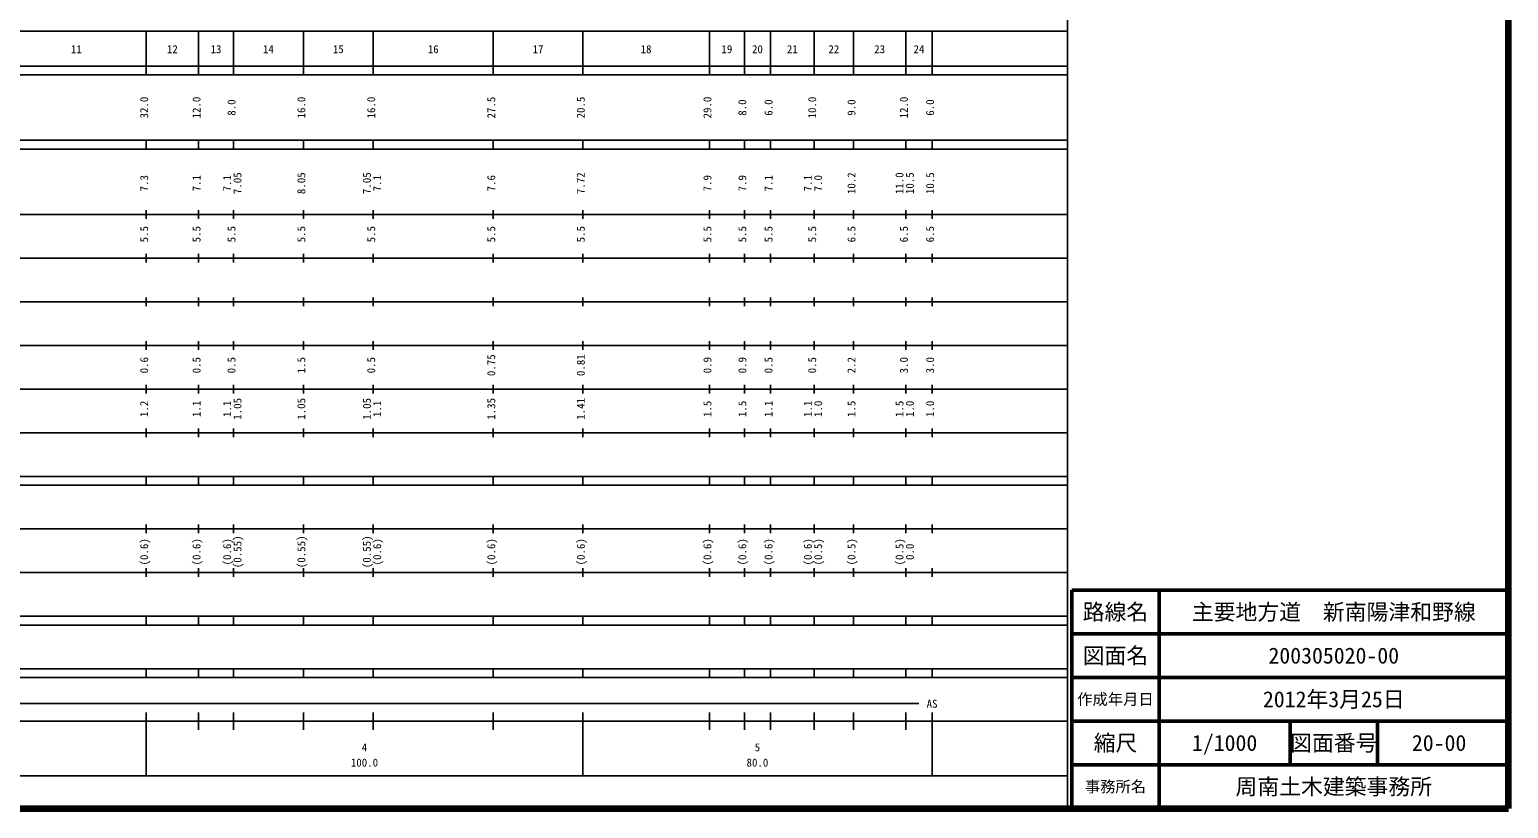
# Model space of a CAD drawing. Units: millimetres on the paper, enlarged 1000 times. Extents: x 40000 to 680000, y 20000 to 380000.
# Drawn here: x 341297 to 680000, y 20000 to 198357 of the extents above; entities that cross this region are included whole.
import ezdxf
from ezdxf.enums import TextEntityAlignment as Align

# ---------------------------------------------------------------- set-up
doc = ezdxf.new("R2010")
doc.units = ezdxf.units.MM
doc.header["$LTSCALE"] = 1000
for name, color, linetype, lineweight in [('M-TTL', 2, 'Continuous', 140), ('M-TTL-BAND', 7, 'Continuous', 25), ('M-TTL-FRAM', 2, 'Continuous', 50), ('M-TTL-LINE', 7, 'Continuous', 50)]:
    doc.layers.add(name, color=color, linetype=linetype, lineweight=lineweight)
doc.layers.add('M-TTL-TXT', color=7, linetype='Continuous')
doc.styles.add('ＭＳ ゴシック', font='')
doc.styles.get('ＭＳ ゴシック').set_extended_font_data('MS Gothic')

msp = doc.modelspace()

# ---------------------------------------------------------------- linework, layer by layer
at = {"layer": 'M-TTL'}
for p, q in [((680000, 20000), (680000, 380000)), ((40000, 20000), (680000, 20000))]:
    msp.add_line(p, q, dxfattribs=at)
at = {"layer": 'M-TTL-BAND'}
for p, q in [((579000, 20000), (579000, 370000)), ((68000, 198000), (579000, 198000)), ((368000, 188000), (368000, 198000)), ((380000, 188000), (380000, 198000)), ((388000, 188000), (388000, 198000)), ((404000, 188000), (404000, 198000)), ((420000, 188000), (420000, 198000)), ((447500, 188000), (447500, 198000)), ((468000, 188000), (468000, 198000)), ((497000, 188000), (497000, 198000)), ((505000, 188000), (505000, 198000)), ((511000, 188000), (511000, 198000)), ((521000, 188000), (521000, 198000)), ((530000, 188000), (530000, 198000)), ((542000, 188000), (542000, 198000)), ((548000, 188000), (548000, 198000)), ((40000, 190000), (579000, 190000)), ((40000, 188000), (579000, 188000)), ((40000, 173000), (579000, 173000)), ((368000, 171000), (368000, 173000)), ((380000, 171000), (380000, 173000)), ((388000, 171000), (388000, 173000)), ((404000, 171000), (404000, 173000)), ((420000, 171000), (420000, 173000)), ((447500, 171000), (447500, 173000)), ((468000, 171000), (468000, 173000)), ((497000, 171000), (497000, 173000)), ((505000, 171000), (505000, 173000)), ((511000, 171000), (511000, 173000)), ((521000, 171000), (521000, 173000)), ((530000, 171000), (530000, 173000)), ((542000, 171000), (542000, 173000)), ((548000, 171000), (548000, 173000)), ((40000, 171000), (579000, 171000)), ((40000, 156000), (579000, 156000)), ((368000, 155000), (368000, 157000)), ((380000, 155000), (380000, 157000)), ((388000, 155000), (388000, 157000)), ((404000, 155000), (404000, 157000)), ((420000, 155000), (420000, 157000)), ((447500, 155000), (447500, 157000)), ((468000, 155000), (468000, 157000)), ((497000, 155000), (497000, 157000)), ((505000, 155000), (505000, 157000)), ((511000, 155000), (511000, 157000)), ((521000, 155000), (521000, 157000)), ((530000, 155000), (530000, 157000)), ((542000, 155000), (542000, 157000)), ((548000, 155000), (548000, 157000)), ((46000, 146000), (579000, 146000)), ((368000, 145000), (368000, 147000)), ((380000, 145000), (380000, 147000)), ((388000, 145000), (388000, 147000)), ((404000, 145000), (404000, 147000)), ((420000, 145000), (420000, 147000)), ((447500, 145000), (447500, 147000)), ((468000, 145000), (468000, 147000)), ((497000, 145000), (497000, 147000)), ((505000, 145000), (505000, 147000)), ((511000, 145000), (511000, 147000)), ((521000, 145000), (521000, 147000)), ((530000, 145000), (530000, 147000)), ((542000, 145000), (542000, 147000)), ((548000, 145000), (548000, 147000)), ((52000, 136000), (579000, 136000)), ((368000, 135000), (368000, 137000)), ((380000, 135000), (380000, 137000)), ((388000, 135000), (388000, 137000)), ((404000, 135000), (404000, 137000)), ((420000, 135000), (420000, 137000)), ((447500, 135000), (447500, 137000)), ((468000, 135000), (468000, 137000)), ((497000, 135000), (497000, 137000)), ((505000, 135000), (505000, 137000)), ((511000, 135000), (511000, 137000)), ((521000, 135000), (521000, 137000)), ((530000, 135000), (530000, 137000)), ((542000, 135000), (542000, 137000)), ((548000, 135000), (548000, 137000)), ((46000, 126000), (579000, 126000)), ((368000, 125000), (368000, 127000)), ((380000, 125000), (380000, 127000)), ((388000, 125000), (388000, 127000)), ((404000, 125000), (404000, 127000)), ((420000, 125000), (420000, 127000)), ((447500, 125000), (447500, 127000)), ((468000, 125000), (468000, 127000)), ((497000, 125000), (497000, 127000)), ((505000, 125000), (505000, 127000)), ((511000, 125000), (511000, 127000)), ((521000, 125000), (521000, 127000)), ((530000, 125000), (530000, 127000)), ((542000, 125000), (542000, 127000)), ((548000, 125000), (548000, 127000)), ((52000, 116000), (579000, 116000)), ((368000, 115000), (368000, 117000)), ((380000, 115000), (380000, 117000)), ((388000, 115000), (388000, 117000)), ((404000, 115000), (404000, 117000)), ((420000, 115000), (420000, 117000)), ((447500, 115000), (447500, 117000)), ((468000, 115000), (468000, 117000)), ((497000, 115000), (497000, 117000)), ((505000, 115000), (505000, 117000)), ((511000, 115000), (511000, 117000)), ((521000, 115000), (521000, 117000)), ((530000, 115000), (530000, 117000)), ((542000, 115000), (542000, 117000)), ((548000, 115000), (548000, 117000)), ((46000, 106000), (579000, 106000)), ((368000, 105000), (368000, 107000)), ((380000, 105000), (380000, 107000)), ((388000, 105000), (388000, 107000)), ((404000, 105000), (404000, 107000)), ((420000, 105000), (420000, 107000)), ((447500, 105000), (447500, 107000)), ((468000, 105000), (468000, 107000)), ((497000, 105000), (497000, 107000)), ((505000, 105000), (505000, 107000)), ((511000, 105000), (511000, 107000)), ((521000, 105000), (521000, 107000)), ((530000, 105000), (530000, 107000)), ((542000, 105000), (542000, 107000)), ((548000, 105000), (548000, 107000)), ((40000, 96000), (579000, 96000)), ((368000, 94000), (368000, 96000)), ((380000, 94000), (380000, 96000)), ((388000, 94000), (388000, 96000)), ((404000, 94000), (404000, 96000)), ((420000, 94000), (420000, 96000)), ((447500, 94000), (447500, 96000)), ((468000, 94000), (468000, 96000)), ((497000, 94000), (497000, 96000)), ((505000, 94000), (505000, 96000)), ((511000, 94000), (511000, 96000)), ((521000, 94000), (521000, 96000)), ((530000, 94000), (530000, 96000)), ((542000, 94000), (542000, 96000)), ((548000, 94000), (548000, 96000)), ((40000, 94000), (579000, 94000)), ((368000, 83000), (368000, 85000)), ((380000, 83000), (380000, 85000)), ((388000, 83000), (388000, 85000)), ((404000, 83000), (404000, 85000)), ((420000, 83000), (420000, 85000)), ((447500, 83000), (447500, 85000)), ((468000, 83000), (468000, 85000)), ((497000, 83000), (497000, 85000)), ((505000, 83000), (505000, 85000)), ((511000, 83000), (511000, 85000)), ((521000, 83000), (521000, 85000)), ((530000, 83000), (530000, 85000)), ((542000, 83000), (542000, 85000)), ((548000, 83000), (548000, 85000)), ((49000, 84000), (579000, 84000)), ((368000, 73000), (368000, 75000)), ((380000, 73000), (380000, 75000)), ((388000, 73000), (388000, 75000)), ((404000, 73000), (404000, 75000)), ((420000, 73000), (420000, 75000)), ((447500, 73000), (447500, 75000)), ((468000, 73000), (468000, 75000)), ((497000, 73000), (497000, 75000)), ((505000, 73000), (505000, 75000)), ((511000, 73000), (511000, 75000)), ((521000, 73000), (521000, 75000)), ((530000, 73000), (530000, 75000)), ((542000, 73000), (542000, 75000)), ((548000, 73000), (548000, 75000)), ((40000, 74000), (579000, 74000)), ((40000, 64000), (579000, 64000)), ((40000, 62000), (579000, 62000)), ((368000, 62000), (368000, 64000)), ((380000, 62000), (380000, 64000)), ((388000, 62000), (388000, 64000)), ((404000, 62000), (404000, 64000)), ((420000, 62000), (420000, 64000)), ((447500, 62000), (447500, 64000)), ((468000, 62000), (468000, 64000)), ((497000, 62000), (497000, 64000)), ((505000, 62000), (505000, 64000)), ((511000, 62000), (511000, 64000)), ((521000, 62000), (521000, 64000)), ((530000, 62000), (530000, 64000)), ((542000, 62000), (542000, 64000)), ((548000, 62000), (548000, 64000)), ((40000, 52000), (579000, 52000)), ((368000, 50000), (368000, 52000)), ((380000, 50000), (380000, 52000)), ((388000, 50000), (388000, 52000)), ((404000, 50000), (404000, 52000)), ((420000, 50000), (420000, 52000)), ((447500, 50000), (447500, 52000)), ((468000, 50000), (468000, 52000)), ((497000, 50000), (497000, 52000)), ((505000, 50000), (505000, 52000)), ((511000, 50000), (511000, 52000)), ((521000, 50000), (521000, 52000)), ((530000, 50000), (530000, 52000)), ((542000, 50000), (542000, 52000)), ((548000, 50000), (548000, 52000)), ((40000, 50000), (579000, 50000)), ((71000, 44000), (545000, 44000)), ((368000, 27500), (368000, 42000)), ((380000, 38000), (380000, 42000)), ((388000, 38000), (388000, 42000)), ((404000, 38000), (404000, 42000)), ((420000, 38000), (420000, 42000)), ((447500, 38000), (447500, 42000)), ((468000, 27500), (468000, 42000)), ((497000, 38000), (497000, 42000)), ((505000, 38000), (505000, 42000)), ((511000, 38000), (511000, 42000)), ((521000, 38000), (521000, 42000)), ((530000, 38000), (530000, 42000)), ((542000, 38000), (542000, 42000)), ((548000, 27500), (548000, 42000)), ((40000, 40000), (579000, 40000)), ((68000, 27500), (579000, 27500))]:
    msp.add_line(p, q, dxfattribs=at)
at = {"layer": 'M-TTL-FRAM'}
for p, q in [((680000, 70000), (580000, 70000)), ((580000, 70000), (580000, 20000))]:
    msp.add_line(p, q, dxfattribs=at)
at = {"layer": 'M-TTL-LINE'}
for p, q in [((600000, 70000), (600000, 20000)), ((680000, 60000), (580000, 60000)), ((680000, 50000), (580000, 50000)), ((680000, 40000), (580000, 40000)), ((630000, 40000), (630000, 30000)), ((650000, 40000), (650000, 30000)), ((680000, 30000), (580000, 30000))]:
    msp.add_line(p, q, dxfattribs=at)

# ---------------------------------------------------------------- texts
at = {"layer": 'M-TTL-BAND', "style": 'ＭＳ ゴシック'}
for s, p in [('11', (352000, 192405)), ('12', (374000, 192405)), ('13', (384000, 192405)), ('14', (396000, 192405)), ('15', (412000, 192405)), ('16', (433750, 192405)), ('17', (457750, 192405)), ('18', (482500, 192405)), ('19', (501000, 192405)), ('20', (508000, 192405)), ('21', (516000, 192405)), ('22', (525500, 192405)), ('23', (536000, 192405)), ('24', (545000, 192405)), ('AS', (548000, 42500)), ('4', (418000, 32523)), ('5', (508000, 32523)), ('100.0', (418000, 29033)), ('80.0', (508000, 29033))]:
    msp.add_text(s, height=1833, dxfattribs=at).set_placement(p, align=Align.BOTTOM_CENTER)
for s, p in [('32.0', (369000, 180500)), ('12.0', (381000, 180500)), ('8.0', (389000, 180500)), ('16.0', (405000, 180500)), ('16.0', (421000, 180500)), ('27.5', (448500, 180500)), ('20.5', (469000, 180500)), ('29.0', (498000, 180500)), ('8.0', (506000, 180500)), ('6.0', (512000, 180500)), ('10.0', (522000, 180500)), ('9.0', (531000, 180500)), ('12.0', (543000, 180500)), ('6.0', (549000, 180500)), ('7.3', (369000, 163174)), ('7.1', (381000, 163174)), ('7.1', (388000, 163174)), ('7.05', (390370, 163174)), ('8.05', (405000, 163174)), ('7.05', (420000, 163174)), ('7.1', (422370, 163174)), ('7.6', (448500, 163174)), ('7.72', (469000, 163174)), ('7.9', (498000, 163174)), ('7.9', (506000, 163174)), ('7.1', (512000, 163174)), ('7.1', (521000, 163174)), ('7.0', (523370, 163174)), ('10.2', (531000, 163174)), ('11.0', (542000, 163174)), ('10.5', (544370, 163174)), ('10.5', (549000, 163174)), ('5.5', (369000, 151500)), ('5.5', (381000, 151500)), ('5.5', (389000, 151500)), ('5.5', (405000, 151500)), ('5.5', (421000, 151500)), ('5.5', (448500, 151500)), ('5.5', (469000, 151500)), ('5.5', (498000, 151500)), ('5.5', (506000, 151500)), ('5.5', (512000, 151500)), ('5.5', (522000, 151500)), ('6.5', (531000, 151500)), ('6.5', (543000, 151500)), ('6.5', (549000, 151500)), ('0.6', (369000, 121500)), ('0.5', (381000, 121500)), ('0.5', (389000, 121500)), ('1.5', (405000, 121500)), ('0.5', (421000, 121500)), ('0.75', (448500, 121500)), ('0.81', (469000, 121500)), ('0.9', (498000, 121500)), ('0.9', (506000, 121500)), ('0.5', (512000, 121500)), ('0.5', (522000, 121500)), ('2.2', (531000, 121500)), ('3.0', (543000, 121500)), ('3.0', (549000, 121500)), ('1.2', (369000, 111500)), ('1.1', (381000, 111500)), ('1.1', (388000, 111500)), ('1.05', (390370, 111500)), ('1.05', (405000, 111500)), ('1.05', (420000, 111500)), ('1.1', (422370, 111500)), ('1.35', (448500, 111500)), ('1.41', (469000, 111500)), ('1.5', (498000, 111500)), ('1.5', (506000, 111500)), ('1.1', (512000, 111500)), ('1.1', (521000, 111500)), ('1.0', (523370, 111500)), ('1.5', (531000, 111500)), ('1.5', (542000, 111500)), ('1.0', (544370, 111500)), ('1.0', (549000, 111500)), ('(0.6)', (369000, 78764)), ('(0.6)', (381000, 78764)), ('(0.6)', (388000, 78764)), ('(0.55)', (390370, 78764)), ('(0.55)', (405000, 78764)), ('(0.55)', (420000, 78764)), ('(0.6)', (422370, 78764)), ('(0.6)', (448500, 78764)), ('(0.6)', (469000, 78764)), ('(0.6)', (498000, 78764)), ('(0.6)', (506000, 78764)), ('(0.6)', (512000, 78764)), ('(0.6)', (521000, 78764)), ('(0.5)', (523370, 78764)), ('(0.5)', (531000, 78764)), ('(0.5)', (542000, 78764)), ('0.0', (544370, 78764))]:
    msp.add_text(s, height=1833, rotation=90, dxfattribs=at).set_placement(p, align=Align.BOTTOM_CENTER)
at = {"layer": 'M-TTL-TXT', "style": 'ＭＳ ゴシック'}
for s, height, p in [('路線名', 3666, (590000, 65000)), ('路線名', 3666, (590000, 65000)), ('主要地方道\u3000新南陽津和野線', 3666, (640000, 65000)), ('図面名', 3666, (590000, 55000)), ('図面名', 3666, (590000, 55000)), ('200305020-00', 3666, (640000, 55000)), ('作成年月日', 2566, (590000, 45000)), ('作成年月日', 2566, (590000, 45000)), ('2012年3月25日', 3666, (640000, 45000)), ('縮尺', 3666, (590000, 35000)), ('縮尺', 3666, (590000, 35000)), ('図面番号', 3666, (640000, 35000)), ('図面番号', 3666, (640000, 35000)), ('1/1000', 3666, (615000, 35000)), ('20-00', 3666, (664125, 35000)), ('周南土木建築事務所', 3666, (640000, 25000)), ('事務所名', 2566, (590000, 25000)), ('事務所名', 2566, (590000, 25000))]:
    msp.add_text(s, height=height, dxfattribs=at).set_placement(p, align=Align.MIDDLE_CENTER)

doc.saveas('drawing.dxf')
